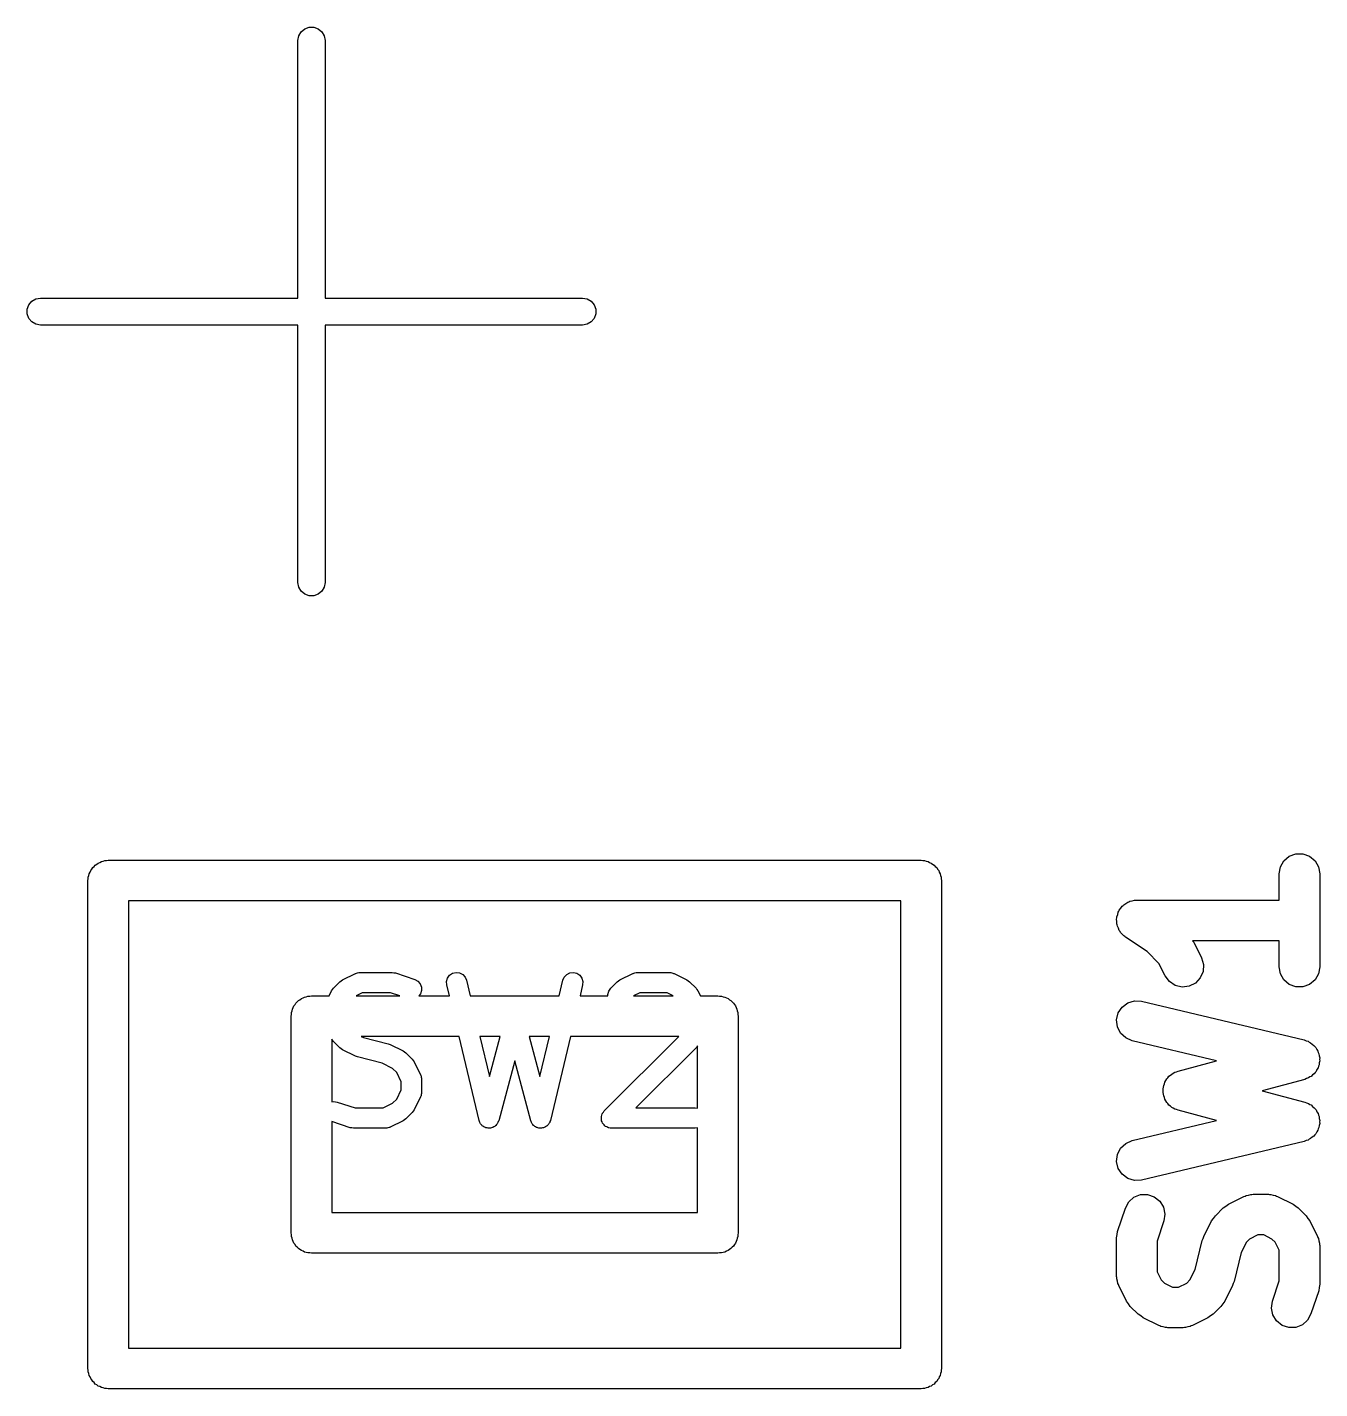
# Model space of a CAD drawing. Extents: x -2.2 to 86.5, y -78.6 to 9.2.
# Drawn here: x 0.9 to 10.44, y -46.95 to -36.9 of the extents above; entities that cross this region are included whole.
import ezdxf

# ---------------------------------------------------------------- set-up
doc = ezdxf.new("R2010")
doc.units = 0
doc.header["$MEASUREMENT"] = 0
doc.layers.add('BLACK', color=7, linetype='CONTINUOUS')

msp = doc.modelspace()

# ---------------------------------------------------------------- linework, layer by layer
at = {"layer": 'Black'}
for p, q in [((2.9, -37), (2.90603, -36.9658)), ((2.90603, -36.9658), (2.9234, -36.9357)), ((2.9234, -36.9357), (2.95, -36.9134)), ((2.95, -36.9134), (2.98263, -36.9015)), ((2.98263, -36.9015), (3.01736, -36.9015)), ((3.01736, -36.9015), (3.05, -36.9134)), ((3.05, -36.9134), (3.0766, -36.9357)), ((3.0766, -36.9357), (3.09397, -36.9658)), ((3.09397, -36.9658), (3.1, -37)), ((2.9, -38.9), (2.9, -37)), ((3.1, -37), (3.1, -38.9)), ((0.90152, -38.9826), (0.9134, -38.95)), ((0.90152, -39.0174), (0.90152, -38.9826)), ((0.9134, -38.95), (0.93572, -38.9234)), ((0.93572, -38.9234), (0.9658, -38.906)), ((0.9658, -38.906), (1, -38.9)), ((1, -38.9), (2.9, -38.9)), ((3.1, -38.9), (5, -38.9)), ((5, -38.9), (5.0342, -38.906)), ((5.0342, -38.906), (5.06428, -38.9234)), ((5.06428, -38.9234), (5.0866, -38.95)), ((5.0866, -38.95), (5.09848, -38.9826)), ((5.09848, -38.9826), (5.09848, -39.0174)), ((0.9134, -39.05), (0.90152, -39.0174)), ((0.93572, -39.0766), (0.9134, -39.05)), ((0.9658, -39.094), (0.93572, -39.0766)), ((5.06428, -39.0766), (5.0342, -39.094)), ((5.0866, -39.05), (5.06428, -39.0766)), ((5.09848, -39.0174), (5.0866, -39.05)), ((1, -39.1), (0.9658, -39.094)), ((2.9, -39.1), (1, -39.1)), ((2.9, -41), (2.9, -39.1)), ((5, -39.1), (3.1, -39.1)), ((3.1, -39.1), (3.1, -41)), ((5.0342, -39.094), (5, -39.1)), ((2.90603, -41.0342), (2.9, -41)), ((2.9234, -41.0643), (2.90603, -41.0342)), ((2.95, -41.0866), (2.9234, -41.0643)), ((2.98263, -41.0985), (2.95, -41.0866)), ((3.05, -41.0866), (3.01736, -41.0985)), ((3.0766, -41.0643), (3.05, -41.0866)), ((3.09397, -41.0342), (3.0766, -41.0643)), ((3.1, -41), (3.09397, -41.0342)), ((3.01736, -41.0985), (2.98263, -41.0985)), ((10.2179, -43.0201), (10.2668, -43.0023)), ((10.2668, -43.0023), (10.3189, -43.0023)), ((10.3189, -43.0023), (10.3679, -43.0201)), ((1.37853, -43.1149), (1.38509, -43.1036)), ((1.38509, -43.1036), (1.39515, -43.0951)), ((1.39515, -43.0951), (1.40358, -43.0851)), ((1.40358, -43.0851), (1.41495, -43.0785)), ((1.41495, -43.0785), (1.425, -43.0701)), ((1.425, -43.0701), (1.43733, -43.0656)), ((1.43733, -43.0656), (1.4487, -43.059)), ((1.4487, -43.059), (1.46162, -43.0568)), ((1.46162, -43.0568), (1.47395, -43.0523)), ((1.47395, -43.0523), (1.48707, -43.0523)), ((1.48707, -43.0523), (1.5, -43.05)), ((1.5, -43.05), (7.5, -43.05)), ((7.5, -43.05), (7.51293, -43.0523)), ((7.51293, -43.0523), (7.52605, -43.0523)), ((7.52605, -43.0523), (7.53838, -43.0568)), ((7.53838, -43.0568), (7.5513, -43.059)), ((7.5513, -43.059), (7.56267, -43.0656)), ((7.56267, -43.0656), (7.575, -43.0701)), ((7.575, -43.0701), (7.58505, -43.0785)), ((7.58505, -43.0785), (7.59642, -43.0851)), ((7.59642, -43.0851), (7.60485, -43.0951)), ((7.60485, -43.0951), (7.61491, -43.1036)), ((7.61491, -43.1036), (7.62147, -43.1149)), ((10.1429, -43.15), (10.1519, -43.0987)), ((10.1519, -43.0987), (10.1779, -43.0536)), ((10.1779, -43.0536), (10.2179, -43.0201)), ((10.3679, -43.0201), (10.4078, -43.0536)), ((10.4078, -43.0536), (10.4338, -43.0987)), ((10.4338, -43.0987), (10.4429, -43.15)), ((1.35, -43.2), (1.35228, -43.1871)), ((1.35, -46.8), (1.35, -43.2)), ((1.35228, -43.174), (1.35677, -43.1616)), ((1.35228, -43.1871), (1.35228, -43.174)), ((1.35677, -43.1616), (1.35905, -43.1487)), ((1.35905, -43.1487), (1.36561, -43.1373)), ((1.36561, -43.1373), (1.3701, -43.125)), ((1.3701, -43.125), (1.37853, -43.1149)), ((7.62147, -43.1149), (7.6299, -43.125)), ((7.6299, -43.125), (7.63439, -43.1373)), ((7.63439, -43.1373), (7.64095, -43.1487)), ((7.64095, -43.1487), (7.64323, -43.1616)), ((7.64323, -43.1616), (7.64772, -43.174)), ((7.64772, -43.174), (7.64772, -43.1871)), ((7.64772, -43.1871), (7.65, -43.2)), ((7.65, -43.2), (7.65, -46.8)), ((10.1429, -43.3429), (10.1429, -43.15)), ((10.4429, -43.15), (10.4429, -43.8357)), ((1.65, -43.35), (1.65, -46.65)), ((7.35, -43.35), (1.65, -43.35)), ((7.35, -46.65), (7.35, -43.35)), ((8.96295, -43.4179), (8.97446, -43.4041)), ((8.97446, -43.4041), (8.98439, -43.3892)), ((8.98439, -43.3892), (8.99109, -43.3843)), ((8.99109, -43.3843), (8.99644, -43.3779)), ((8.99644, -43.3779), (9.01194, -43.369)), ((9.01194, -43.369), (9.02637, -43.3584)), ((9.02637, -43.3584), (9.03435, -43.3561)), ((9.03435, -43.3561), (9.04155, -43.3519)), ((9.04155, -43.3519), (9.05919, -43.3488)), ((9.05919, -43.3488), (9.07637, -43.3438)), ((9.07637, -43.3438), (9.08467, -43.3443)), ((9.08467, -43.3443), (9.09286, -43.3429)), ((9.09286, -43.3429), (10.1429, -43.3429)), ((8.94317, -43.4832), (8.94514, -43.4751)), ((8.94514, -43.501), (8.94317, -43.4832)), ((8.94514, -43.4668), (8.95126, -43.45)), ((8.94514, -43.4751), (8.94514, -43.4668)), ((8.94514, -43.5189), (8.94514, -43.501)), ((8.95126, -43.45), (8.9555, -43.4326)), ((8.9555, -43.4326), (8.96011, -43.4257)), ((8.96011, -43.4257), (8.96295, -43.4179)), ((8.94798, -43.5267), (8.94514, -43.5189)), ((8.94889, -43.535), (8.94798, -43.5267)), ((8.95683, -43.551), (8.94889, -43.535)), ((8.96295, -43.5679), (8.95683, -43.551)), ((8.9683, -43.5742), (8.96295, -43.5679)), ((8.97198, -43.5817), (8.9683, -43.5742)), ((8.98493, -43.594), (8.97198, -43.5817)), ((8.99644, -43.6078), (8.98493, -43.594)), ((9.00364, -43.6119), (8.99644, -43.6078)), ((9.00965, -43.6177), (9.00364, -43.6119)), ((9.16872, -43.7237), (9.00965, -43.6177)), ((10.1429, -43.6429), (9.50421, -43.6429)), ((9.50421, -43.6429), (9.51273, -43.6543)), ((9.51273, -43.6543), (9.56988, -43.7686)), ((10.1429, -43.8357), (10.1429, -43.6429)), ((9.25529, -43.8103), (9.16872, -43.7237)), ((9.30155, -43.9028), (9.25529, -43.8103)), ((9.56988, -43.7686), (9.58473, -43.8186)), ((3.22836, -43.9329), (3.3236, -43.8853)), ((3.3236, -43.8853), (3.32775, -43.8841)), ((3.32775, -43.8841), (3.33149, -43.8819)), ((3.33149, -43.8819), (3.34015, -43.8804)), ((3.34015, -43.8804), (3.34857, -43.8779)), ((3.34857, -43.8779), (3.35288, -43.8781)), ((3.35288, -43.8781), (3.35714, -43.8774)), ((3.35714, -43.8774), (3.59524, -43.8774)), ((3.59524, -43.8774), (3.60708, -43.8795)), ((3.60708, -43.8795), (3.61896, -43.8812)), ((3.61896, -43.8812), (3.76181, -43.9288)), ((4.00437, -43.9188), (4.0199, -43.8979)), ((4.0199, -43.8979), (4.04165, -43.8835)), ((4.04165, -43.8835), (4.06699, -43.8775)), ((4.06699, -43.8775), (4.09286, -43.8805)), ((4.09286, -43.8805), (4.11615, -43.8922)), ((4.11615, -43.8922), (4.13405, -43.9111)), ((4.13405, -43.9111), (4.14439, -43.935)), ((4.85561, -43.935), (4.86595, -43.9111)), ((4.86595, -43.9111), (4.88385, -43.8922)), ((4.88385, -43.8922), (4.90714, -43.8805)), ((4.90714, -43.8805), (4.93301, -43.8775)), ((4.93301, -43.8775), (4.95835, -43.8835)), ((4.95835, -43.8835), (4.9801, -43.8979)), ((4.9801, -43.8979), (4.99563, -43.9188)), ((5.27598, -43.9329), (5.37122, -43.8853)), ((5.37122, -43.8853), (5.37536, -43.8841)), ((5.37536, -43.8841), (5.37911, -43.8819)), ((5.37911, -43.8819), (5.38777, -43.8804)), ((5.38777, -43.8804), (5.39619, -43.8779)), ((5.39619, -43.8779), (5.4005, -43.8781)), ((5.4005, -43.8781), (5.40476, -43.8774)), ((5.40476, -43.8774), (5.64286, -43.8774)), ((5.64286, -43.8774), (5.64712, -43.8781)), ((5.64712, -43.8781), (5.65143, -43.8779)), ((5.65143, -43.8779), (5.65985, -43.8804)), ((5.65985, -43.8804), (5.66851, -43.8819)), ((5.66851, -43.8819), (5.67226, -43.8841)), ((5.67226, -43.8841), (5.6764, -43.8853)), ((5.6764, -43.8853), (5.77164, -43.9329)), ((9.33258, -43.9446), (9.30155, -43.9028)), ((9.58161, -43.8706), (9.56089, -43.9184)), ((9.58473, -43.8186), (9.58161, -43.8706)), ((10.1519, -43.887), (10.1429, -43.8357)), ((10.1779, -43.9321), (10.1519, -43.887)), ((10.4338, -43.887), (10.4078, -43.9321)), ((10.4429, -43.8357), (10.4338, -43.887)), ((3.1472, -44.0141), (3.15437, -44.0044)), ((3.15437, -44.0044), (3.16125, -43.9946)), ((3.16125, -43.9946), (3.20887, -43.947)), ((3.20887, -43.947), (3.21871, -43.9401)), ((3.21871, -43.9401), (3.22836, -43.9329)), ((3.76181, -43.9288), (3.78472, -43.9413)), ((3.78472, -43.9413), (3.802, -43.9607)), ((3.802, -43.9607), (3.81157, -43.985)), ((3.81228, -44.011), (3.80405, -44.0357)), ((3.81157, -43.985), (3.81228, -44.011)), ((3.99693, -43.9438), (4.00437, -43.9188)), ((3.99847, -43.9698), (3.99693, -43.9438)), ((4.01757, -44.05), (3.99847, -43.9698)), ((4.14439, -43.935), (4.17177, -44.05)), ((4.82823, -44.05), (4.85561, -43.935)), ((5.00153, -43.9698), (4.98243, -44.05)), ((4.99563, -43.9188), (5.00307, -43.9438)), ((5.00307, -43.9438), (5.00153, -43.9698)), ((5.19393, -44.0159), (5.20887, -43.9946)), ((5.20887, -43.9946), (5.25649, -43.947)), ((5.25649, -43.947), (5.26633, -43.9401)), ((5.26633, -43.9401), (5.27598, -43.9329)), ((5.77164, -43.9329), (5.7813, -43.9401)), ((5.7813, -43.9401), (5.79113, -43.947)), ((5.79113, -43.947), (5.83875, -43.9946)), ((5.83875, -43.9946), (5.84563, -44.0044)), ((5.84563, -44.0044), (5.8528, -44.0141)), ((9.37606, -43.9733), (9.33258, -43.9446)), ((9.42673, -43.9854), (9.37606, -43.9733)), ((9.47848, -43.9795), (9.42673, -43.9854)), ((9.52507, -43.9562), (9.47848, -43.9795)), ((9.56089, -43.9184), (9.52507, -43.9562)), ((10.2179, -43.9656), (10.1779, -43.9321)), ((10.2668, -43.9834), (10.2179, -43.9656)), ((10.3189, -43.9834), (10.2668, -43.9834)), ((10.3679, -43.9656), (10.3189, -43.9834)), ((10.4078, -43.9321), (10.3679, -43.9656)), ((2.87853, -44.1149), (2.88509, -44.1036)), ((2.88509, -44.1036), (2.89515, -44.0951)), ((2.89515, -44.0951), (2.90358, -44.0851)), ((2.90358, -44.0851), (2.91495, -44.0785)), ((2.91495, -44.0785), (2.925, -44.0701)), ((2.925, -44.0701), (2.93733, -44.0656)), ((2.93733, -44.0656), (2.9487, -44.059)), ((2.9487, -44.059), (2.96162, -44.0568)), ((2.96162, -44.0568), (2.97395, -44.0523)), ((2.97395, -44.0523), (2.98707, -44.0523)), ((2.98707, -44.0523), (3, -44.05)), ((3, -44.05), (3.12924, -44.05)), ((3.12924, -44.05), (3.1472, -44.0141)), ((3.37485, -44.0274), (3.32961, -44.05)), ((3.32961, -44.05), (3.65092, -44.05)), ((3.58307, -44.0274), (3.37485, -44.0274)), ((3.65092, -44.05), (3.58307, -44.0274)), ((3.80405, -44.0357), (3.79271, -44.05)), ((3.79271, -44.05), (4.01757, -44.05)), ((4.17177, -44.05), (4.82823, -44.05)), ((4.98243, -44.05), (5.18797, -44.05)), ((5.18719, -44.0411), (5.19393, -44.0159)), ((5.18797, -44.05), (5.18719, -44.0411)), ((5.42247, -44.0274), (5.37723, -44.05)), ((5.37723, -44.05), (5.67039, -44.05)), ((5.62515, -44.0274), (5.42247, -44.0274)), ((5.67039, -44.05), (5.62515, -44.0274)), ((5.8528, -44.0141), (5.87076, -44.05)), ((5.87076, -44.05), (6, -44.05)), ((6, -44.05), (6.01293, -44.0523)), ((6.01293, -44.0523), (6.02605, -44.0523)), ((6.02605, -44.0523), (6.03838, -44.0568)), ((6.03838, -44.0568), (6.0513, -44.059)), ((6.0513, -44.059), (6.06267, -44.0656)), ((6.06267, -44.0656), (6.075, -44.0701)), ((6.075, -44.0701), (6.08505, -44.0785)), ((6.08505, -44.0785), (6.09642, -44.0851)), ((6.09642, -44.0851), (6.10485, -44.0951)), ((6.10485, -44.0951), (6.11491, -44.1036)), ((6.11491, -44.1036), (6.12147, -44.1149)), ((8.98386, -44.1327), (9.02568, -44.1016)), ((9.02568, -44.1016), (9.0756, -44.0867)), ((9.0756, -44.0867), (9.1276, -44.0898)), ((9.1276, -44.0898), (10.3276, -44.3755)), ((2.85, -44.2), (2.85228, -44.1871)), ((2.85, -45.8), (2.85, -44.2)), ((2.85228, -44.174), (2.85677, -44.1616)), ((2.85228, -44.1871), (2.85228, -44.174)), ((2.85677, -44.1616), (2.85905, -44.1487)), ((2.85905, -44.1487), (2.86561, -44.1373)), ((2.86561, -44.1373), (2.8701, -44.125)), ((2.8701, -44.125), (2.87853, -44.1149)), ((6.12147, -44.1149), (6.1299, -44.125)), ((6.1299, -44.125), (6.13439, -44.1373)), ((6.13439, -44.1373), (6.14095, -44.1487)), ((6.14095, -44.1487), (6.14323, -44.1616)), ((6.14323, -44.1616), (6.14772, -44.174)), ((6.14772, -44.174), (6.14772, -44.1871)), ((6.14772, -44.1871), (6.15, -44.2)), ((6.15, -44.2), (6.15, -45.8)), ((8.94312, -44.2268), (8.95519, -44.1762)), ((8.95519, -44.1762), (8.98386, -44.1327)), ((8.94911, -44.2786), (8.94312, -44.2268)), ((8.97245, -44.3252), (8.94911, -44.2786)), ((3.15437, -44.3765), (3.15, -44.3706)), ((3.15, -44.3706), (3.15, -44.8328)), ((3.16125, -44.3864), (3.15437, -44.3765)), ((3.20887, -44.434), (3.16125, -44.3864)), ((4.089, -44.35), (3.36771, -44.35)), ((3.36771, -44.35), (3.38332, -44.3578)), ((3.38332, -44.3578), (3.56581, -44.4034)), ((3.56581, -44.4034), (3.5733, -44.4068)), ((3.5733, -44.4068), (3.58116, -44.4091)), ((3.58116, -44.4091), (3.6764, -44.4567)), ((4.23656, -44.9698), (4.089, -44.35)), ((4.2432, -44.35), (4.31364, -44.6459)), ((4.39254, -44.35), (4.2432, -44.35)), ((4.31364, -44.6459), (4.39254, -44.35)), ((4.60746, -44.35), (4.68636, -44.6459)), ((4.7568, -44.35), (4.60746, -44.35)), ((4.68636, -44.6459), (4.7568, -44.35)), ((4.911, -44.35), (4.76344, -44.9698)), ((5.7106, -44.35), (4.911, -44.35)), ((5.16125, -44.8993), (5.7106, -44.35)), ((9.0103, -44.361), (8.97245, -44.3252)), ((9.05811, -44.3816), (9.0103, -44.361)), ((9.67983, -44.5297), (9.05811, -44.3816)), ((10.3276, -44.3755), (10.3416, -44.3816)), ((10.3416, -44.3816), (10.3564, -44.3856)), ((10.3564, -44.3856), (10.3654, -44.3918)), ((10.3654, -44.3918), (10.3754, -44.3962)), ((10.3754, -44.3962), (10.3865, -44.4067)), ((10.3865, -44.4067), (10.399, -44.4155)), ((3.21871, -44.4409), (3.20887, -44.434)), ((3.22836, -44.448), (3.21871, -44.4409)), ((3.3236, -44.4957), (3.22836, -44.448)), ((3.33146, -44.498), (3.3236, -44.4957)), ((3.33895, -44.5013), (3.33146, -44.498)), ((3.52144, -44.547), (3.33895, -44.5013)), ((3.6764, -44.4567), (3.68606, -44.4639)), ((3.68606, -44.4639), (3.69589, -44.4708)), ((3.69589, -44.4708), (3.74351, -44.5184)), ((5.83875, -44.434), (5.39535, -44.8774)), ((5.84123, -44.4304), (5.83875, -44.434)), ((5.84446, -44.4276), (5.84123, -44.4304)), ((5.84864, -44.4199), (5.84446, -44.4276)), ((5.85, -44.4179), (5.84864, -44.4199)), ((5.85, -44.8803), (5.85, -44.4179)), ((10.399, -44.4155), (10.4053, -44.4245)), ((10.4053, -44.4245), (10.4133, -44.432)), ((10.4133, -44.432), (10.4201, -44.4457)), ((10.4201, -44.4457), (10.4289, -44.4582)), ((10.4289, -44.4582), (10.4317, -44.4688)), ((10.4317, -44.4688), (10.4366, -44.4786)), ((10.4366, -44.4786), (10.4384, -44.4938)), ((10.4384, -44.4938), (10.4423, -44.5085)), ((10.4423, -44.5085), (10.4413, -44.5194)), ((3.59843, -44.5854), (3.52144, -44.547)), ((3.62884, -44.6159), (3.59843, -44.5854)), ((3.74351, -44.5184), (3.75039, -44.5282)), ((3.75039, -44.5282), (3.75756, -44.5379)), ((3.75756, -44.5379), (3.80518, -44.6331)), ((4.5, -44.5292), (4.38199, -44.9717)), ((4.61801, -44.9717), (4.5, -44.5292)), ((9.36156, -44.6216), (9.37216, -44.6141)), ((9.37216, -44.6141), (9.385, -44.6107)), ((9.385, -44.6107), (9.39706, -44.6051)), ((9.39706, -44.6051), (9.67983, -44.5297)), ((10.4079, -44.6153), (10.4019, -44.6245)), ((10.4156, -44.6076), (10.4079, -44.6153)), ((10.4221, -44.5938), (10.4156, -44.6076)), ((10.4305, -44.581), (10.4221, -44.5938)), ((10.4331, -44.5703), (10.4305, -44.581)), ((10.4377, -44.5604), (10.4331, -44.5703)), ((10.4391, -44.5452), (10.4377, -44.5604)), ((10.4426, -44.5303), (10.4391, -44.5452)), ((10.4413, -44.5194), (10.4426, -44.5303)), ((3.6631, -44.6844), (3.62884, -44.6159)), ((3.6631, -44.7442), (3.6631, -44.6844)), ((3.80518, -44.6331), (3.80641, -44.6373)), ((3.80641, -44.6373), (3.80857, -44.641)), ((3.80857, -44.641), (3.8101, -44.6497)), ((3.8101, -44.6497), (3.8126, -44.6581)), ((3.8126, -44.6581), (3.81234, -44.6624)), ((3.81234, -44.6624), (3.8131, -44.6667)), ((3.8131, -44.6667), (3.8131, -44.7619)), ((9.2897, -44.7243), (9.29087, -44.711)), ((9.29087, -44.711), (9.29636, -44.6993)), ((9.29636, -44.6993), (9.29969, -44.6868)), ((9.29969, -44.6868), (9.30731, -44.6759)), ((9.30731, -44.6759), (9.31294, -44.6638)), ((9.31294, -44.6638), (9.32211, -44.6547)), ((9.32211, -44.6547), (9.32952, -44.6441)), ((9.32952, -44.6441), (9.34041, -44.6364)), ((9.34041, -44.6364), (9.34982, -44.627)), ((9.34982, -44.627), (9.36156, -44.6216)), ((10.3315, -44.6664), (10.0179, -44.75)), ((10.3454, -44.6599), (10.3315, -44.6664)), ((10.36, -44.6555), (10.3454, -44.6599)), ((10.3688, -44.649), (10.36, -44.6555)), ((10.3787, -44.6444), (10.3688, -44.649)), ((10.3896, -44.6336), (10.3787, -44.6444)), ((10.4019, -44.6245), (10.3896, -44.6336)), ((3.59843, -44.8431), (3.62884, -44.8127)), ((3.62884, -44.8127), (3.6631, -44.7442)), ((3.80518, -44.7954), (3.75756, -44.8907)), ((3.80641, -44.7913), (3.80518, -44.7954)), ((3.80857, -44.7876), (3.80641, -44.7913)), ((3.8101, -44.7789), (3.80857, -44.7876)), ((3.8126, -44.7705), (3.8101, -44.7789)), ((3.8131, -44.7619), (3.81234, -44.7662)), ((3.81234, -44.7662), (3.8126, -44.7705)), ((9.28627, -44.7371), (9.2897, -44.7243)), ((9.28741, -44.75), (9.28627, -44.7371)), ((9.28627, -44.7629), (9.28741, -44.75)), ((9.2897, -44.7757), (9.28627, -44.7629)), ((9.29087, -44.789), (9.2897, -44.7757)), ((9.29636, -44.8007), (9.29087, -44.789)), ((9.29969, -44.8132), (9.29636, -44.8007)), ((9.30731, -44.8241), (9.29969, -44.8132)), ((10.0179, -44.75), (10.3315, -44.8336)), ((3.15, -44.8328), (3.16462, -44.8298)), ((3.16462, -44.8298), (3.19038, -44.8336)), ((3.19038, -44.8336), (3.32169, -44.8774)), ((3.32169, -44.8774), (3.52991, -44.8774)), ((3.52991, -44.8774), (3.59843, -44.8431)), ((3.74351, -44.9102), (3.69589, -44.9578)), ((3.75039, -44.9003), (3.74351, -44.9102)), ((3.75756, -44.8907), (3.75039, -44.9003)), ((5.1482, -44.918), (5.14933, -44.9149)), ((5.14933, -44.9149), (5.15563, -44.9074)), ((5.15563, -44.9074), (5.16125, -44.8993)), ((5.39535, -44.8774), (5.83333, -44.8774)), ((5.83333, -44.8774), (5.85, -44.8803)), ((9.31294, -44.8362), (9.30731, -44.8241)), ((9.32211, -44.8453), (9.31294, -44.8362)), ((9.32952, -44.8559), (9.32211, -44.8453)), ((9.34041, -44.8636), (9.32952, -44.8559)), ((9.34982, -44.873), (9.34041, -44.8636)), ((9.36156, -44.8784), (9.34982, -44.873)), ((9.37216, -44.8859), (9.36156, -44.8784)), ((9.38501, -44.8893), (9.37216, -44.8859)), ((9.39706, -44.8949), (9.38501, -44.8893)), ((9.67982, -44.9703), (9.39706, -44.8949)), ((10.3315, -44.8336), (10.3454, -44.8401)), ((10.3454, -44.8401), (10.36, -44.8445)), ((10.36, -44.8445), (10.3688, -44.851)), ((10.3688, -44.851), (10.3787, -44.8556)), ((10.3787, -44.8556), (10.3896, -44.8664)), ((10.3896, -44.8664), (10.4019, -44.8755)), ((10.4019, -44.8755), (10.4079, -44.8847)), ((10.4079, -44.8847), (10.4156, -44.8924)), ((10.4156, -44.8924), (10.4221, -44.9062)), ((10.4221, -44.9062), (10.4305, -44.919)), ((3.28581, -45.0235), (3.15, -44.9783)), ((3.15, -44.9783), (3.15, -45.65)), ((3.6764, -44.9718), (3.58116, -45.0195)), ((3.68606, -44.9647), (3.6764, -44.9718)), ((3.69589, -44.9578), (3.68606, -44.9647)), ((4.2396, -44.9768), (4.23656, -44.9698)), ((4.24159, -44.9842), (4.2396, -44.9768)), ((4.24473, -44.9886), (4.24159, -44.9842)), ((4.2469, -44.9937), (4.24473, -44.9886)), ((4.25216, -44.9992), (4.2469, -44.9937)), ((4.25655, -45.0055), (4.25216, -44.9992)), ((4.26104, -45.0086), (4.25655, -45.0055)), ((4.2648, -45.0126), (4.26104, -45.0086)), ((4.27163, -45.016), (4.2648, -45.0126)), ((4.27791, -45.0204), (4.27163, -45.016)), ((4.34569, -45.017), (4.3393, -45.0212)), ((4.35262, -45.0138), (4.34569, -45.017)), ((4.35648, -45.0099), (4.35262, -45.0138)), ((4.36105, -45.0069), (4.35648, -45.0099)), ((4.36561, -45.0007), (4.36105, -45.0069)), ((4.37101, -44.9953), (4.36561, -45.0007)), ((4.37332, -44.9904), (4.37101, -44.9953)), ((4.37658, -44.986), (4.37332, -44.9904)), ((4.37877, -44.9786), (4.37658, -44.986)), ((4.38199, -44.9717), (4.37877, -44.9786)), ((4.62123, -44.9786), (4.61801, -44.9717)), ((4.62342, -44.986), (4.62123, -44.9786)), ((4.62668, -44.9904), (4.62342, -44.986)), ((4.62899, -44.9953), (4.62668, -44.9904)), ((4.63439, -45.0007), (4.62899, -44.9953)), ((4.63895, -45.0069), (4.63439, -45.0007)), ((4.64352, -45.0099), (4.63895, -45.0069)), ((4.64739, -45.0138), (4.64352, -45.0099)), ((4.65431, -45.017), (4.64739, -45.0138)), ((4.6607, -45.0212), (4.65431, -45.017)), ((4.72837, -45.016), (4.72209, -45.0204)), ((4.7352, -45.0126), (4.72837, -45.016)), ((4.73895, -45.0086), (4.7352, -45.0126)), ((4.74345, -45.0055), (4.73895, -45.0086)), ((4.74784, -44.9992), (4.74345, -45.0055)), ((4.7531, -44.9937), (4.74784, -44.9992)), ((4.75527, -44.9886), (4.7531, -44.9937)), ((4.75841, -44.9842), (4.75527, -44.9886)), ((4.7604, -44.9768), (4.75841, -44.9842)), ((4.76344, -44.9698), (4.7604, -44.9768)), ((5.13957, -44.9458), (5.14042, -44.9427)), ((5.14042, -44.9556), (5.13957, -44.9458)), ((5.14042, -44.9394), (5.14378, -44.9301)), ((5.14042, -44.9427), (5.14042, -44.9394)), ((5.14042, -44.9654), (5.14042, -44.9556)), ((5.14155, -44.9685), (5.14042, -44.9654)), ((5.14184, -44.9718), (5.14155, -44.9685)), ((5.14598, -44.9807), (5.14184, -44.9718)), ((5.14378, -44.9301), (5.14631, -44.9207)), ((5.14933, -44.9899), (5.14598, -44.9807)), ((5.14631, -44.9207), (5.1482, -44.918)), ((5.15145, -44.9924), (5.14933, -44.9899)), ((5.15285, -44.9954), (5.15145, -44.9924)), ((5.15978, -45.0023), (5.15285, -44.9954)), ((5.16608, -45.0098), (5.15978, -45.0023)), ((5.16893, -45.0115), (5.16608, -45.0098)), ((5.17127, -45.0138), (5.16893, -45.0115)), ((5.18015, -45.018), (5.17127, -45.0138)), ((9.05811, -45.1184), (9.67982, -44.9703)), ((10.4305, -44.919), (10.4331, -44.9297)), ((10.4331, -44.9297), (10.4377, -44.9396)), ((10.4384, -45.0062), (10.4366, -45.0214)), ((10.4377, -44.9396), (10.4391, -44.9548)), ((10.4423, -44.9915), (10.4384, -45.0062)), ((10.4391, -44.9548), (10.4426, -44.9697)), ((10.4426, -44.9697), (10.4413, -44.9806)), ((10.4413, -44.9806), (10.4423, -44.9915)), ((3.29769, -45.0253), (3.28581, -45.0235)), ((3.30952, -45.0274), (3.29769, -45.0253)), ((3.54762, -45.0274), (3.30952, -45.0274)), ((3.55188, -45.0266), (3.54762, -45.0274)), ((3.55619, -45.0269), (3.55188, -45.0266)), ((3.56461, -45.0244), (3.55619, -45.0269)), ((3.57327, -45.0229), (3.56461, -45.0244)), ((3.57702, -45.0207), (3.57327, -45.0229)), ((3.58116, -45.0195), (3.57702, -45.0207)), ((4.2832, -45.0218), (4.27791, -45.0204)), ((4.28809, -45.0243), (4.2832, -45.0218)), ((4.29569, -45.0251), (4.28809, -45.0243)), ((4.30308, -45.0271), (4.29569, -45.0251)), ((4.30853, -45.0266), (4.30308, -45.0271)), ((4.31396, -45.0272), (4.30853, -45.0266)), ((4.32141, -45.0255), (4.31396, -45.0272)), ((4.32902, -45.0248), (4.32141, -45.0255)), ((4.33397, -45.0225), (4.32902, -45.0248)), ((4.3393, -45.0212), (4.33397, -45.0225)), ((4.66602, -45.0225), (4.6607, -45.0212)), ((4.67098, -45.0248), (4.66602, -45.0225)), ((4.6786, -45.0255), (4.67098, -45.0248)), ((4.68604, -45.0272), (4.6786, -45.0255)), ((4.69147, -45.0266), (4.68604, -45.0272)), ((4.69692, -45.0271), (4.69147, -45.0266)), ((4.70432, -45.0251), (4.69692, -45.0271)), ((4.71191, -45.0243), (4.70432, -45.0251)), ((4.7168, -45.0218), (4.71191, -45.0243)), ((4.72209, -45.0204), (4.7168, -45.0218)), ((5.18863, -45.0229), (5.18015, -45.018)), ((5.19188, -45.0234), (5.18863, -45.0229)), ((5.19487, -45.0248), (5.19188, -45.0234)), ((5.20464, -45.0257), (5.19487, -45.0248)), ((5.21429, -45.0274), (5.20464, -45.0257)), ((5.83333, -45.0274), (5.21429, -45.0274)), ((5.85, -45.0244), (5.83333, -45.0274)), ((5.85, -45.65), (5.85, -45.0244)), ((10.3564, -45.1144), (10.3416, -45.1184)), ((10.3654, -45.1082), (10.3564, -45.1144)), ((10.3754, -45.1038), (10.3654, -45.1082)), ((10.3865, -45.0933), (10.3754, -45.1038)), ((10.399, -45.0845), (10.3865, -45.0933)), ((10.4053, -45.0755), (10.399, -45.0845)), ((10.4133, -45.068), (10.4053, -45.0755)), ((10.4201, -45.0543), (10.4133, -45.068)), ((10.4289, -45.0418), (10.4201, -45.0543)), ((10.4317, -45.0312), (10.4289, -45.0418)), ((10.4366, -45.0214), (10.4317, -45.0312)), ((8.94911, -45.2214), (8.97245, -45.1748)), ((8.97245, -45.1748), (9.0103, -45.139)), ((9.0103, -45.139), (9.05811, -45.1184)), ((10.3276, -45.1245), (9.1276, -45.4102)), ((10.3416, -45.1184), (10.3276, -45.1245)), ((8.94312, -45.2732), (8.94911, -45.2214)), ((8.95519, -45.3238), (8.94312, -45.2732)), ((8.98386, -45.3673), (8.95519, -45.3238)), ((9.02568, -45.3984), (8.98386, -45.3673)), ((9.0756, -45.4133), (9.02568, -45.3984)), ((9.1276, -45.4102), (9.0756, -45.4133)), ((9.07148, -45.5365), (9.11993, -45.5173)), ((9.11993, -45.5173), (9.172, -45.5159)), ((9.172, -45.5159), (9.22142, -45.5324)), ((9.916, -45.5203), (9.93285, -45.5153)), ((9.93285, -45.5153), (9.94149, -45.5158)), ((9.94149, -45.5158), (9.95, -45.5143)), ((9.95, -45.5143), (10.0643, -45.5143)), ((10.0643, -45.5143), (10.0728, -45.5158)), ((10.0728, -45.5158), (10.0814, -45.5153)), ((10.0814, -45.5153), (10.0983, -45.5203)), ((8.95055, -45.7883), (9.0077, -45.6169)), ((9.0077, -45.6169), (9.0325, -45.571)), ((9.0325, -45.571), (9.07148, -45.5365)), ((9.22142, -45.5324), (9.26223, -45.5648)), ((9.26223, -45.5648), (9.2895, -45.6092)), ((9.2895, -45.6092), (9.29994, -45.6602)), ((9.6725, -45.6725), (9.72965, -45.6154)), ((9.72965, -45.6154), (9.74933, -45.6016)), ((9.74933, -45.6016), (9.76863, -45.5873)), ((9.76863, -45.5873), (9.88292, -45.5301)), ((9.88292, -45.5301), (9.89121, -45.5277)), ((9.89121, -45.5277), (9.8987, -45.5233)), ((9.8987, -45.5233), (9.916, -45.5203)), ((10.0983, -45.5203), (10.1156, -45.5233)), ((10.1156, -45.5233), (10.1231, -45.5277)), ((10.1231, -45.5277), (10.1314, -45.5301)), ((10.1314, -45.5301), (10.2457, -45.5873)), ((10.2457, -45.5873), (10.265, -45.6016)), ((10.265, -45.6016), (10.2846, -45.6154)), ((10.2846, -45.6154), (10.3418, -45.6725)), ((3.15, -45.65), (5.85, -45.65)), ((9.2923, -45.7117), (9.24286, -45.8601)), ((9.29994, -45.6602), (9.2923, -45.7117)), ((9.58726, -45.8258), (9.64441, -45.7115)), ((9.64441, -45.7115), (9.65873, -45.6922)), ((9.65873, -45.6922), (9.6725, -45.6725)), ((10.3418, -45.6725), (10.3556, -45.6922)), ((10.3556, -45.6922), (10.3699, -45.7115)), ((10.3699, -45.7115), (10.427, -45.8258)), ((2.85228, -45.8129), (2.85, -45.8)), ((2.85228, -45.826), (2.85228, -45.8129)), ((6.15, -45.8), (6.14772, -45.8129)), ((6.14772, -45.8129), (6.14772, -45.826)), ((8.94286, -45.8357), (8.94703, -45.812)), ((8.94703, -45.812), (8.95055, -45.7883)), ((9.98541, -45.8143), (9.92457, -45.8447)), ((10.0289, -45.8143), (9.98541, -45.8143)), ((10.0897, -45.8447), (10.0289, -45.8143)), ((2.85677, -45.8384), (2.85228, -45.826)), ((2.85905, -45.8513), (2.85677, -45.8384)), ((2.86561, -45.8627), (2.85905, -45.8513)), ((2.8701, -45.875), (2.86561, -45.8627)), ((2.87853, -45.8851), (2.8701, -45.875)), ((2.88509, -45.8964), (2.87853, -45.8851)), ((2.89515, -45.9049), (2.88509, -45.8964)), ((2.90358, -45.9149), (2.89515, -45.9049)), ((2.91495, -45.9215), (2.90358, -45.9149)), ((2.925, -45.9299), (2.91495, -45.9215)), ((6.08505, -45.9215), (6.075, -45.9299)), ((6.09642, -45.9149), (6.08505, -45.9215)), ((6.10485, -45.9049), (6.09642, -45.9149)), ((6.11491, -45.8964), (6.10485, -45.9049)), ((6.12147, -45.8851), (6.11491, -45.8964)), ((6.1299, -45.875), (6.12147, -45.8851)), ((6.13439, -45.8627), (6.1299, -45.875)), ((6.14095, -45.8513), (6.13439, -45.8627)), ((6.14323, -45.8384), (6.14095, -45.8513)), ((6.14772, -45.826), (6.14323, -45.8384)), ((8.94286, -46.1214), (8.94286, -45.8357)), ((9.24286, -45.8601), (9.24286, -46.086)), ((9.52276, -46.0691), (9.57591, -45.8565)), ((9.57591, -45.8565), (9.58259, -45.8415)), ((9.58259, -45.8415), (9.58726, -45.8258)), ((9.90185, -45.8674), (9.86296, -45.9452)), ((9.92457, -45.8447), (9.90185, -45.8674)), ((10.1124, -45.8674), (10.0897, -45.8447)), ((10.1429, -45.9283), (10.1124, -45.8674)), ((10.427, -45.8258), (10.4295, -45.8341)), ((10.4295, -45.8341), (10.4338, -45.8416)), ((10.4338, -45.8416), (10.4369, -45.8589)), ((10.4369, -45.8589), (10.4419, -45.8757)), ((10.4419, -45.8757), (10.4414, -45.8843)), ((10.4414, -45.8843), (10.4429, -45.8929)), ((10.4429, -45.8929), (10.4429, -46.1786)), ((2.93733, -45.9344), (2.925, -45.9299)), ((2.9487, -45.941), (2.93733, -45.9344)), ((2.96162, -45.9432), (2.9487, -45.941)), ((2.97395, -45.9477), (2.96162, -45.9432)), ((2.98707, -45.9477), (2.97395, -45.9477)), ((3, -45.95), (2.98707, -45.9477)), ((6, -45.95), (3, -45.95)), ((6.01293, -45.9477), (6, -45.95)), ((6.02605, -45.9477), (6.01293, -45.9477)), ((6.03838, -45.9432), (6.02605, -45.9477)), ((6.0513, -45.941), (6.03838, -45.9432)), ((6.06267, -45.9344), (6.0513, -45.941)), ((6.075, -45.9299), (6.06267, -45.9344)), ((9.86296, -45.9452), (9.80981, -46.1578)), ((10.1429, -46.1542), (10.1429, -45.9283)), ((8.94436, -46.1299), (8.94286, -46.1214)), ((9.24286, -46.086), (9.27328, -46.1469)), ((9.48386, -46.1469), (9.52276, -46.0691)), ((8.94384, -46.1386), (8.94436, -46.1299)), ((8.94885, -46.1554), (8.94384, -46.1386)), ((8.9519, -46.1727), (8.94885, -46.1554)), ((8.95623, -46.1802), (8.9519, -46.1727)), ((8.95869, -46.1885), (8.95623, -46.1802)), ((9.01584, -46.3028), (8.95869, -46.1885)), ((9.27328, -46.1469), (9.296, -46.1696)), ((9.296, -46.1696), (9.35684, -46.2)), ((9.35684, -46.2), (9.4003, -46.2)), ((9.4003, -46.2), (9.46115, -46.1696)), ((9.46115, -46.1696), (9.48386, -46.1469)), ((9.79845, -46.1885), (9.74131, -46.3028)), ((9.80313, -46.1728), (9.79845, -46.1885)), ((9.80981, -46.1578), (9.80313, -46.1728)), ((10.0934, -46.3026), (10.1429, -46.1542)), ((10.4387, -46.2022), (10.4352, -46.226)), ((10.4429, -46.1786), (10.4387, -46.2022)), ((9.03016, -46.3221), (9.01584, -46.3028)), ((9.04393, -46.3418), (9.03016, -46.3221)), ((9.72699, -46.3221), (9.71321, -46.3418)), ((9.74131, -46.3028), (9.72699, -46.3221)), ((10.0858, -46.3541), (10.0934, -46.3026)), ((10.4352, -46.226), (10.378, -46.3974)), ((9.10108, -46.3989), (9.04393, -46.3418)), ((9.12076, -46.4127), (9.10108, -46.3989)), ((9.14006, -46.427), (9.12076, -46.4127)), ((9.63639, -46.4127), (9.61708, -46.427)), ((9.65607, -46.3989), (9.63639, -46.4127)), ((9.71321, -46.3418), (9.65607, -46.3989)), ((10.0962, -46.4051), (10.0858, -46.3541)), ((10.1235, -46.4495), (10.0962, -46.4051)), ((10.378, -46.3974), (10.3532, -46.4432)), ((9.25435, -46.4842), (9.14006, -46.427)), ((9.26264, -46.4866), (9.25435, -46.4842)), ((9.27013, -46.491), (9.26264, -46.4866)), ((9.28743, -46.494), (9.27013, -46.491)), ((9.30428, -46.499), (9.28743, -46.494)), ((9.31292, -46.4985), (9.30428, -46.499)), ((9.32143, -46.5), (9.31292, -46.4985)), ((9.43571, -46.5), (9.32143, -46.5)), ((9.44423, -46.4985), (9.43571, -46.5)), ((9.45286, -46.499), (9.44423, -46.4985)), ((9.46971, -46.494), (9.45286, -46.499)), ((9.48702, -46.491), (9.46971, -46.494)), ((9.49451, -46.4866), (9.48702, -46.491)), ((9.5028, -46.4842), (9.49451, -46.4866)), ((9.61708, -46.427), (9.5028, -46.4842)), ((10.1643, -46.4819), (10.1235, -46.4495)), ((10.2137, -46.4984), (10.1643, -46.4819)), ((10.2658, -46.497), (10.2137, -46.4984)), ((10.3142, -46.4778), (10.2658, -46.497)), ((10.3532, -46.4432), (10.3142, -46.4778)), ((1.65, -46.65), (7.35, -46.65)), ((1.35228, -46.8129), (1.35, -46.8)), ((1.35228, -46.826), (1.35228, -46.8129)), ((1.35677, -46.8384), (1.35228, -46.826)), ((7.64772, -46.826), (7.64323, -46.8384)), ((7.65, -46.8), (7.64772, -46.8129)), ((7.64772, -46.8129), (7.64772, -46.826)), ((1.35905, -46.8513), (1.35677, -46.8384)), ((1.36561, -46.8627), (1.35905, -46.8513)), ((1.3701, -46.875), (1.36561, -46.8627)), ((1.37853, -46.8851), (1.3701, -46.875)), ((1.38509, -46.8964), (1.37853, -46.8851)), ((1.39515, -46.9049), (1.38509, -46.8964)), ((1.40358, -46.9149), (1.39515, -46.9049)), ((1.41495, -46.9215), (1.40358, -46.9149)), ((1.425, -46.9299), (1.41495, -46.9215)), ((7.58505, -46.9215), (7.575, -46.9299)), ((7.59642, -46.9149), (7.58505, -46.9215)), ((7.60485, -46.9049), (7.59642, -46.9149)), ((7.61491, -46.8964), (7.60485, -46.9049)), ((7.62147, -46.8851), (7.61491, -46.8964)), ((7.6299, -46.875), (7.62147, -46.8851)), ((7.63439, -46.8627), (7.6299, -46.875)), ((7.64095, -46.8513), (7.63439, -46.8627)), ((7.64323, -46.8384), (7.64095, -46.8513)), ((1.43733, -46.9344), (1.425, -46.9299)), ((1.4487, -46.941), (1.43733, -46.9344)), ((1.46162, -46.9432), (1.4487, -46.941)), ((1.47395, -46.9477), (1.46162, -46.9432)), ((1.48707, -46.9477), (1.47395, -46.9477)), ((1.5, -46.95), (1.48707, -46.9477)), ((7.5, -46.95), (1.5, -46.95)), ((7.51293, -46.9477), (7.5, -46.95)), ((7.52605, -46.9477), (7.51293, -46.9477)), ((7.53838, -46.9432), (7.52605, -46.9477)), ((7.5513, -46.941), (7.53838, -46.9432)), ((7.56267, -46.9344), (7.5513, -46.941)), ((7.575, -46.9299), (7.56267, -46.9344))]:
    msp.add_line(p, q, dxfattribs=at)

doc.saveas('drawing.dxf')
